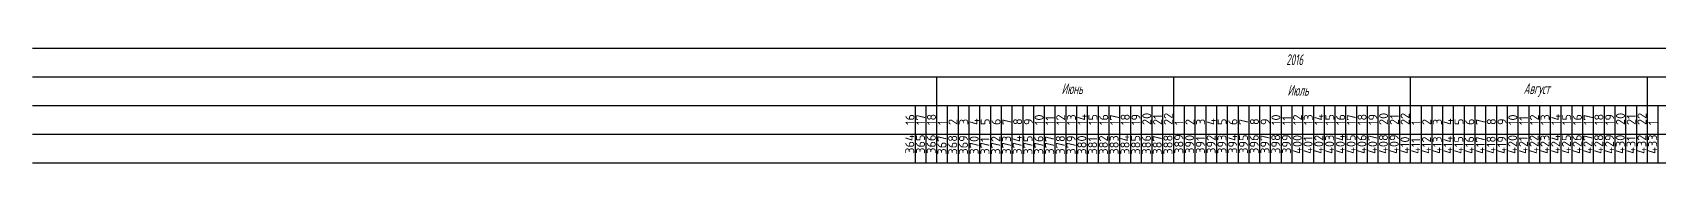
# Model space of a CAD drawing. Header units: millimetres. Extents: x 545956 to 559840, y 1708517 to 1711661.
# Drawn here: x 550183 to 551693, y 1711205 to 1711311 of the extents above; entities that cross this region are included whole.
import ezdxf

# ---------------------------------------------------------------- set-up
doc = ezdxf.new("R2010")
doc.units = ezdxf.units.MM
doc.header["$LTSCALE"] = 5
doc.layers.get('0').update_dxf_attribs({"lineweight": 30})
for name, color, linetype, lineweight in [('02 Тонкая линия', 3, 'Continuous', 25), ('ramochka', 18, 'Continuous', 50), ('text', 161, 'Continuous', 20)]:
    doc.layers.add(name, color=color, linetype=linetype, lineweight=lineweight)
doc.styles.add('GOST 2.304', font='CS_Gost2304.shx', dxfattribs={"width": 0.75, "oblique": 10})
doc.styles.get("Standard").update_dxf_attribs({"font": 'isocpeur.ttf'})

msp = doc.modelspace()

# ---------------------------------------------------------------- linework, layer by layer
at = {"color": 7, "linetype": 'ByBlock', "lineweight": 30, "ltscale": 0.4}
for p, q in [((550182.9, 1711311.3), (551022.9, 1711311.3)), ((551022.9, 1711311.3), (551682.9, 1711311.3)), ((551682.9, 1711311.3), (552516.7, 1711311.3)), ((550182.9, 1711284.7), (551022.9, 1711284.7)), ((551022.9, 1711284.7), (551682.9, 1711284.7)), ((551242.9, 1711258), (551242.9, 1711284.7)), ((551682.9, 1711284.7), (552516.7, 1711284.7)), ((550182.9, 1711258), (551022.9, 1711258)), ((551022.9, 1711258), (551862.9, 1711258)), ((550182.9, 1711231.3), (552516.7, 1711231.3)), ((550182.9, 1711204.7), (551022.9, 1711204.7)), ((551022.9, 1711204.7), (551682.9, 1711204.7)), ((551682.9, 1711204.7), (552516.7, 1711204.7))]:
    msp.add_line(p, q, dxfattribs=at)
at = {"layer": 'ramochka', "color": 7, "lineweight": 30}
for p, q in [((551022.9, 1711204.7), (551022.9, 1711284.7)), ((551022.9, 1711204.7), (551022.9, 1711284.7)), ((551462.9, 1711204.7), (551462.9, 1711284.7)), ((551682.9, 1711204.7), (551682.9, 1711284.7)), ((551002.9, 1711204.7), (551002.9, 1711258)), ((551012.9, 1711204.7), (551012.9, 1711258)), ((551022.9, 1711204.7), (551022.9, 1711258)), ((551032.9, 1711204.7), (551032.9, 1711258)), ((551042.9, 1711204.7), (551042.9, 1711258)), ((551052.9, 1711204.7), (551052.9, 1711258)), ((551062.9, 1711204.7), (551062.9, 1711258)), ((551072.9, 1711204.7), (551072.9, 1711258)), ((551082.9, 1711204.7), (551082.9, 1711258)), ((551092.9, 1711204.7), (551092.9, 1711258)), ((551102.9, 1711204.7), (551102.9, 1711258)), ((551102.9, 1711204.7), (551102.9, 1711258)), ((551112.9, 1711204.7), (551112.9, 1711258)), ((551122.9, 1711204.7), (551122.9, 1711258)), ((551132.9, 1711204.7), (551132.9, 1711258)), ((551142.9, 1711204.7), (551142.9, 1711258)), ((551152.9, 1711204.7), (551152.9, 1711258)), ((551162.9, 1711204.7), (551162.9, 1711258)), ((551172.9, 1711204.7), (551172.9, 1711258)), ((551182.9, 1711204.7), (551182.9, 1711258)), ((551192.9, 1711204.7), (551192.9, 1711258)), ((551202.9, 1711204.7), (551202.9, 1711258)), ((551212.9, 1711204.7), (551212.9, 1711258)), ((551222.9, 1711204.7), (551222.9, 1711258)), ((551232.9, 1711204.7), (551232.9, 1711258)), ((551242.9, 1711204.7), (551242.9, 1711258)), ((551252.9, 1711204.7), (551252.9, 1711258)), ((551262.9, 1711204.7), (551262.9, 1711258)), ((551272.9, 1711204.7), (551272.9, 1711258)), ((551282.9, 1711204.7), (551282.9, 1711258)), ((551292.9, 1711204.7), (551292.9, 1711258)), ((551302.9, 1711204.7), (551302.9, 1711258)), ((551312.9, 1711204.7), (551312.9, 1711258)), ((551322.9, 1711204.7), (551322.9, 1711258)), ((551322.9, 1711204.7), (551322.9, 1711258)), ((551332.9, 1711204.7), (551332.9, 1711258)), ((551342.9, 1711204.7), (551342.9, 1711258)), ((551352.9, 1711204.7), (551352.9, 1711258)), ((551362.9, 1711204.7), (551362.9, 1711258)), ((551372.9, 1711204.7), (551372.9, 1711258)), ((551382.9, 1711204.7), (551382.9, 1711258)), ((551392.9, 1711204.7), (551392.9, 1711258)), ((551402.9, 1711204.7), (551402.9, 1711258)), ((551412.9, 1711204.7), (551412.9, 1711258)), ((551422.9, 1711204.7), (551422.9, 1711258)), ((551432.9, 1711204.7), (551432.9, 1711258)), ((551442.9, 1711204.7), (551442.9, 1711258)), ((551452.9, 1711204.7), (551452.9, 1711258)), ((551462.9, 1711204.7), (551462.9, 1711258)), ((551472.9, 1711204.7), (551472.9, 1711258)), ((551482.9, 1711204.7), (551482.9, 1711258)), ((551492.9, 1711204.7), (551492.9, 1711258)), ((551502.9, 1711204.7), (551502.9, 1711258)), ((551512.9, 1711204.7), (551512.9, 1711258)), ((551522.9, 1711204.7), (551522.9, 1711258)), ((551532.9, 1711204.7), (551532.9, 1711258)), ((551542.9, 1711204.7), (551542.9, 1711258)), ((551542.9, 1711204.7), (551542.9, 1711258)), ((551552.9, 1711204.7), (551552.9, 1711258)), ((551562.9, 1711204.7), (551562.9, 1711258)), ((551572.9, 1711204.7), (551572.9, 1711258)), ((551582.9, 1711204.7), (551582.9, 1711258)), ((551592.9, 1711204.7), (551592.9, 1711258)), ((551602.9, 1711204.7), (551602.9, 1711258)), ((551612.9, 1711204.7), (551612.9, 1711258)), ((551622.9, 1711204.7), (551622.9, 1711258)), ((551632.9, 1711204.7), (551632.9, 1711258)), ((551642.9, 1711204.7), (551642.9, 1711258)), ((551652.9, 1711204.7), (551652.9, 1711258)), ((551662.9, 1711204.7), (551662.9, 1711258)), ((551672.9, 1711204.7), (551672.9, 1711258)), ((551692.9, 1711204.7), (551692.9, 1711258))]:
    msp.add_line(p, q, dxfattribs=at)

# ---------------------------------------------------------------- texts
at = {"layer": '02 Тонкая линия', "color": 7, "lineweight": 30, "char_height": 8.333, "width": 0.12, "attachment_point": 1, "rotation": 90}
for s, insert in [('{\\fISOCPEUR|b0|i0|c204|p34;16}', (550993.7, 1711239.8)), ('{\\fISOCPEUR|b0|i0|c204|p34;18}', (551013.7, 1711239.8)), ('{\\fISOCPEUR|b0|i0|c204|p34;14}', (551153.7, 1711239.8)), ('{\\fISOCPEUR|b0|i0|c204|p34;15}', (551163.7, 1711239.8)), ('{\\fISOCPEUR|b0|i0|c204|p34;16}', (551173.7, 1711239.8)), ('{\\fISOCPEUR|b0|i0|c204|p34;18}', (551193.7, 1711239.8)), ('{\\fISOCPEUR|b0|i0|c204|p34;19}', (551203.7, 1711239.8)), ('{\\fISOCPEUR|b0|i0|c204|p34;20}', (551213.7, 1711239.8)), ('{\\fISOCPEUR|b0|i0|c204|p34;22}', (551233.7, 1711239.8)), ('{\\fISOCPEUR|b0|i0|c204|p34;14}', (551373.7, 1711239.8)), ('{\\fISOCPEUR|b0|i0|c204|p34;15}', (551383.7, 1711239.8)), ('{\\fISOCPEUR|b0|i0|c204|p34;16}', (551393.7, 1711239.8)), ('{\\fISOCPEUR|b0|i0|c204|p34;18}', (551413.7, 1711239.8)), ('{\\fISOCPEUR|b0|i0|c204|p34;19}', (551423.7, 1711239.8)), ('{\\fISOCPEUR|b0|i0|c204|p34;20}', (551433.7, 1711239.8)), ('{\\fISOCPEUR|b0|i0|c204|p34;22}', (551453.7, 1711239.8)), ('{\\fISOCPEUR|b0|i0|c204|p34;14}', (551593.7, 1711239.8)), ('{\\fISOCPEUR|b0|i0|c204|p34;15}', (551603.7, 1711239.8)), ('{\\fISOCPEUR|b0|i0|c204|p34;16}', (551613.7, 1711239.8)), ('{\\fISOCPEUR|b0|i0|c204|p34;18}', (551633.7, 1711239.8)), ('{\\fISOCPEUR|b0|i0|c204|p34;19}', (551643.7, 1711239.8)), ('{\\fISOCPEUR|b0|i0|c204|p34;20}', (551653.7, 1711239.8)), ('{\\fISOCPEUR|b0|i0|c204|p34;22}', (551673.7, 1711239.8)), ('{\\fISOCPEUR|b0|i0|c204|p34;17}', (551003.7, 1711239.8)), ('{\\fISOCPEUR|b0|i0|c204|p34;1}', (551023.7, 1711239.8)), ('{\\fISOCPEUR|b0|i0|c204|p34;2}', (551033.7, 1711239.8)), ('{\\fISOCPEUR|b0|i0|c204|p34;3}', (551043.7, 1711239.8)), ('{\\fISOCPEUR|b0|i0|c204|p34;4}', (551053.7, 1711239.8)), ('{\\fISOCPEUR|b0|i0|c204|p34;5}', (551063.7, 1711239.8)), ('{\\fISOCPEUR|b0|i0|c204|p34;6}', (551073.7, 1711239.8)), ('{\\fISOCPEUR|b0|i0|c204|p34;7}', (551083.7, 1711239.8)), ('{\\fISOCPEUR|b0|i0|c204|p34;8}', (551093.7, 1711239.8)), ('{\\fISOCPEUR|b0|i0|c204|p34;9}', (551103.7, 1711239.8)), ('{\\fISOCPEUR|b0|i0|c204|p34;10}', (551113.7, 1711239.8)), ('{\\fISOCPEUR|b0|i0|c204|p34;11}', (551123.7, 1711239.8)), ('{\\fISOCPEUR|b0|i0|c204|p34;12}', (551133.7, 1711239.8)), ('{\\fISOCPEUR|b0|i0|c204|p34;13}', (551143.7, 1711239.8)), ('{\\fISOCPEUR|b0|i0|c204|p34;17}', (551183.7, 1711239.8)), ('{\\fISOCPEUR|b0|i0|c204|p34;21}', (551223.7, 1711239.8)), ('{\\fISOCPEUR|b0|i0|c204|p34;1}', (551243.7, 1711239.8)), ('{\\fISOCPEUR|b0|i0|c204|p34;2}', (551253.7, 1711239.8)), ('{\\fISOCPEUR|b0|i0|c204|p34;3}', (551263.7, 1711239.8)), ('{\\fISOCPEUR|b0|i0|c204|p34;4}', (551273.7, 1711239.8)), ('{\\fISOCPEUR|b0|i0|c204|p34;5}', (551283.7, 1711239.8)), ('{\\fISOCPEUR|b0|i0|c204|p34;6}', (551293.7, 1711239.8)), ('{\\fISOCPEUR|b0|i0|c204|p34;7}', (551303.7, 1711239.8)), ('{\\fISOCPEUR|b0|i0|c204|p34;8}', (551313.7, 1711239.8)), ('{\\fISOCPEUR|b0|i0|c204|p34;9}', (551323.7, 1711239.8)), ('{\\fISOCPEUR|b0|i0|c204|p34;10}', (551333.7, 1711239.8)), ('{\\fISOCPEUR|b0|i0|c204|p34;11}', (551343.7, 1711239.8)), ('{\\fISOCPEUR|b0|i0|c204|p34;12}', (551353.7, 1711239.8)), ('{\\fISOCPEUR|b0|i0|c204|p34;13}', (551363.7, 1711239.8)), ('{\\fISOCPEUR|b0|i0|c204|p34;17}', (551403.7, 1711239.8)), ('{\\fISOCPEUR|b0|i0|c204|p34;21}', (551443.7, 1711239.8)), ('{\\fISOCPEUR|b0|i0|c204|p34;1}', (551463.7, 1711239.8)), ('{\\fISOCPEUR|b0|i0|c204|p34;2}', (551473.7, 1711239.8)), ('{\\fISOCPEUR|b0|i0|c204|p34;3}', (551483.7, 1711239.8)), ('{\\fISOCPEUR|b0|i0|c204|p34;4}', (551493.7, 1711239.8)), ('{\\fISOCPEUR|b0|i0|c204|p34;5}', (551503.7, 1711239.8)), ('{\\fISOCPEUR|b0|i0|c204|p34;6}', (551513.7, 1711239.8)), ('{\\fISOCPEUR|b0|i0|c204|p34;7}', (551523.7, 1711239.8)), ('{\\fISOCPEUR|b0|i0|c204|p34;8}', (551533.7, 1711239.8)), ('{\\fISOCPEUR|b0|i0|c204|p34;9}', (551543.7, 1711239.8)), ('{\\fISOCPEUR|b0|i0|c204|p34;10}', (551553.7, 1711239.8)), ('{\\fISOCPEUR|b0|i0|c204|p34;11}', (551563.7, 1711239.8)), ('{\\fISOCPEUR|b0|i0|c204|p34;12}', (551573.7, 1711239.8)), ('{\\fISOCPEUR|b0|i0|c204|p34;13}', (551583.7, 1711239.8)), ('{\\fISOCPEUR|b0|i0|c204|p34;17}', (551623.7, 1711239.8)), ('{\\fISOCPEUR|b0|i0|c204|p34;21}', (551663.7, 1711239.8)), ('{\\fISOCPEUR|b0|i0|c204|p34;1}', (551683.7, 1711239.8)), ('{\\fISOCPEUR|b0|i0|c204|p34;364}', (550993.5, 1711213)), ('{\\fISOCPEUR|b0|i0|c204|p34;365}', (551003.5, 1711213)), ('{\\fISOCPEUR|b0|i0|c204|p34;366}', (551013.5, 1711213)), ('{\\fISOCPEUR|b0|i0|c204|p34;367}', (551023.4, 1711212.3)), ('{\\fISOCPEUR|b0|i0|c204|p34;368}', (551033.4, 1711212.3)), ('{\\fISOCPEUR|b0|i0|c204|p34;369}', (551043.4, 1711212.3)), ('{\\fISOCPEUR|b0|i0|c204|p34;370}', (551053.4, 1711212.3)), ('{\\fISOCPEUR|b0|i0|c204|p34;371}', (551063.4, 1711212.3)), ('{\\fISOCPEUR|b0|i0|c204|p34;372}', (551073.4, 1711212.3)), ('{\\fISOCPEUR|b0|i0|c204|p34;373}', (551083.4, 1711212.3)), ('{\\fISOCPEUR|b0|i0|c204|p34;374}', (551093.4, 1711212.3)), ('{\\fISOCPEUR|b0|i0|c204|p34;375}', (551103.4, 1711212.3)), ('{\\fISOCPEUR|b0|i0|c204|p34;376}', (551113.4, 1711212.3)), ('{\\fISOCPEUR|b0|i0|c204|p34;377}', (551123.4, 1711212.3)), ('{\\fISOCPEUR|b0|i0|c204|p34;378}', (551133.4, 1711212.3)), ('{\\fISOCPEUR|b0|i0|c204|p34;379}', (551143.4, 1711212.3)), ('{\\fISOCPEUR|b0|i0|c204|p34;380}', (551153.4, 1711212.3)), ('{\\fISOCPEUR|b0|i0|c204|p34;381}', (551163.4, 1711212.3)), ('{\\fISOCPEUR|b0|i0|c204|p34;382}', (551173.4, 1711212.3)), ('{\\fISOCPEUR|b0|i0|c204|p34;383}', (551183.4, 1711212.3)), ('{\\fISOCPEUR|b0|i0|c204|p34;384}', (551193.4, 1711212.3)), ('{\\fISOCPEUR|b0|i0|c204|p34;385}', (551203.4, 1711212.3)), ('{\\fISOCPEUR|b0|i0|c204|p34;386}', (551213.4, 1711212.3)), ('{\\fISOCPEUR|b0|i0|c204|p34;387}', (551223.4, 1711212.3)), ('{\\fISOCPEUR|b0|i0|c204|p34;388}', (551233.4, 1711212.3)), ('{\\fISOCPEUR|b0|i0|c204|p34;389}', (551243.5, 1711213)), ('{\\fISOCPEUR|b0|i0|c204|p34;390}', (551253.5, 1711213)), ('{\\fISOCPEUR|b0|i0|c204|p34;391}', (551263.5, 1711213)), ('{\\fISOCPEUR|b0|i0|c204|p34;392}', (551273.5, 1711213)), ('{\\fISOCPEUR|b0|i0|c204|p34;393}', (551283.5, 1711213)), ('{\\fISOCPEUR|b0|i0|c204|p34;394}', (551293.5, 1711213)), ('{\\fISOCPEUR|b0|i0|c204|p34;395}', (551303.5, 1711213)), ('{\\fISOCPEUR|b0|i0|c204|p34;396}', (551313.5, 1711213)), ('{\\fISOCPEUR|b0|i0|c204|p34;397}', (551323.5, 1711213)), ('{\\fISOCPEUR|b0|i0|c204|p34;398}', (551333.5, 1711213)), ('{\\fISOCPEUR|b0|i0|c204|p34;399}', (551343.5, 1711213)), ('{\\fISOCPEUR|b0|i0|c204|p34;400}', (551353.5, 1711213)), ('{\\fISOCPEUR|b0|i0|c204|p34;401}', (551363.5, 1711213)), ('{\\fISOCPEUR|b0|i0|c204|p34;402}', (551373.5, 1711213)), ('{\\fISOCPEUR|b0|i0|c204|p34;403}', (551383.5, 1711213)), ('{\\fISOCPEUR|b0|i0|c204|p34;404}', (551393.5, 1711213)), ('{\\fISOCPEUR|b0|i0|c204|p34;405}', (551403.5, 1711213)), ('{\\fISOCPEUR|b0|i0|c204|p34;406}', (551413.5, 1711213)), ('{\\fISOCPEUR|b0|i0|c204|p34;407}', (551423.5, 1711213)), ('{\\fISOCPEUR|b0|i0|c204|p34;408}', (551433.5, 1711213)), ('{\\fISOCPEUR|b0|i0|c204|p34;409}', (551443.5, 1711213)), ('{\\fISOCPEUR|b0|i0|c204|p34;410}', (551453.5, 1711213)), ('{\\fISOCPEUR|b0|i0|c204|p34;411}', (551463.5, 1711213)), ('{\\fISOCPEUR|b0|i0|c204|p34;412}', (551473.5, 1711213)), ('{\\fISOCPEUR|b0|i0|c204|p34;413}', (551483.5, 1711213)), ('{\\fISOCPEUR|b0|i0|c204|p34;414}', (551493.5, 1711213)), ('{\\fISOCPEUR|b0|i0|c204|p34;415}', (551503.5, 1711213)), ('{\\fISOCPEUR|b0|i0|c204|p34;416}', (551513.5, 1711213)), ('{\\fISOCPEUR|b0|i0|c204|p34;417}', (551523.5, 1711213)), ('{\\fISOCPEUR|b0|i0|c204|p34;418}', (551533.5, 1711213)), ('{\\fISOCPEUR|b0|i0|c204|p34;419}', (551543.5, 1711213)), ('{\\fISOCPEUR|b0|i0|c204|p34;420}', (551553.5, 1711213)), ('{\\fISOCPEUR|b0|i0|c204|p34;421}', (551563.5, 1711213)), ('{\\fISOCPEUR|b0|i0|c204|p34;422}', (551573.5, 1711213)), ('{\\fISOCPEUR|b0|i0|c204|p34;423}', (551583.5, 1711213)), ('{\\fISOCPEUR|b0|i0|c204|p34;424}', (551593.5, 1711213)), ('{\\fISOCPEUR|b0|i0|c204|p34;425}', (551603.5, 1711213)), ('{\\fISOCPEUR|b0|i0|c204|p34;426}', (551613.5, 1711213)), ('{\\fISOCPEUR|b0|i0|c204|p34;427}', (551623.5, 1711213)), ('{\\fISOCPEUR|b0|i0|c204|p34;428}', (551633.5, 1711213)), ('{\\fISOCPEUR|b0|i0|c204|p34;429}', (551643.5, 1711213)), ('{\\fISOCPEUR|b0|i0|c204|p34;430}', (551653.5, 1711213)), ('{\\fISOCPEUR|b0|i0|c204|p34;431}', (551663.5, 1711213)), ('{\\fISOCPEUR|b0|i0|c204|p34;432}', (551673.5, 1711213)), ('{\\fISOCPEUR|b0|i0|c204|p34;433}', (551683.5, 1711213))]:
    msp.add_mtext(s, dxfattribs=dict(at, insert=insert))
at = {"layer": 'text', "color": 7, "lineweight": 30, "ltscale": 0.5, "insert": (551355.3, 1711300.6), "char_height": 10, "width": 660, "attachment_point": 5, "style": 'GOST 2.304'}
msp.add_mtext('2016', dxfattribs=at)
at = {"layer": 'text', "color": 7, "ltscale": 0.5, "char_height": 10, "width": 110, "attachment_point": 5, "style": 'GOST 2.304'}
for s, insert in [('{\\Q15;Июнь}', (551148.5, 1711273.6)), ('{\\Q15;Июль}', (551358.3, 1711272.1)), ('{\\Q15;Август}', (551580, 1711272.4))]:
    msp.add_mtext(s, dxfattribs=dict(at, insert=insert))

doc.saveas('drawing.dxf')
